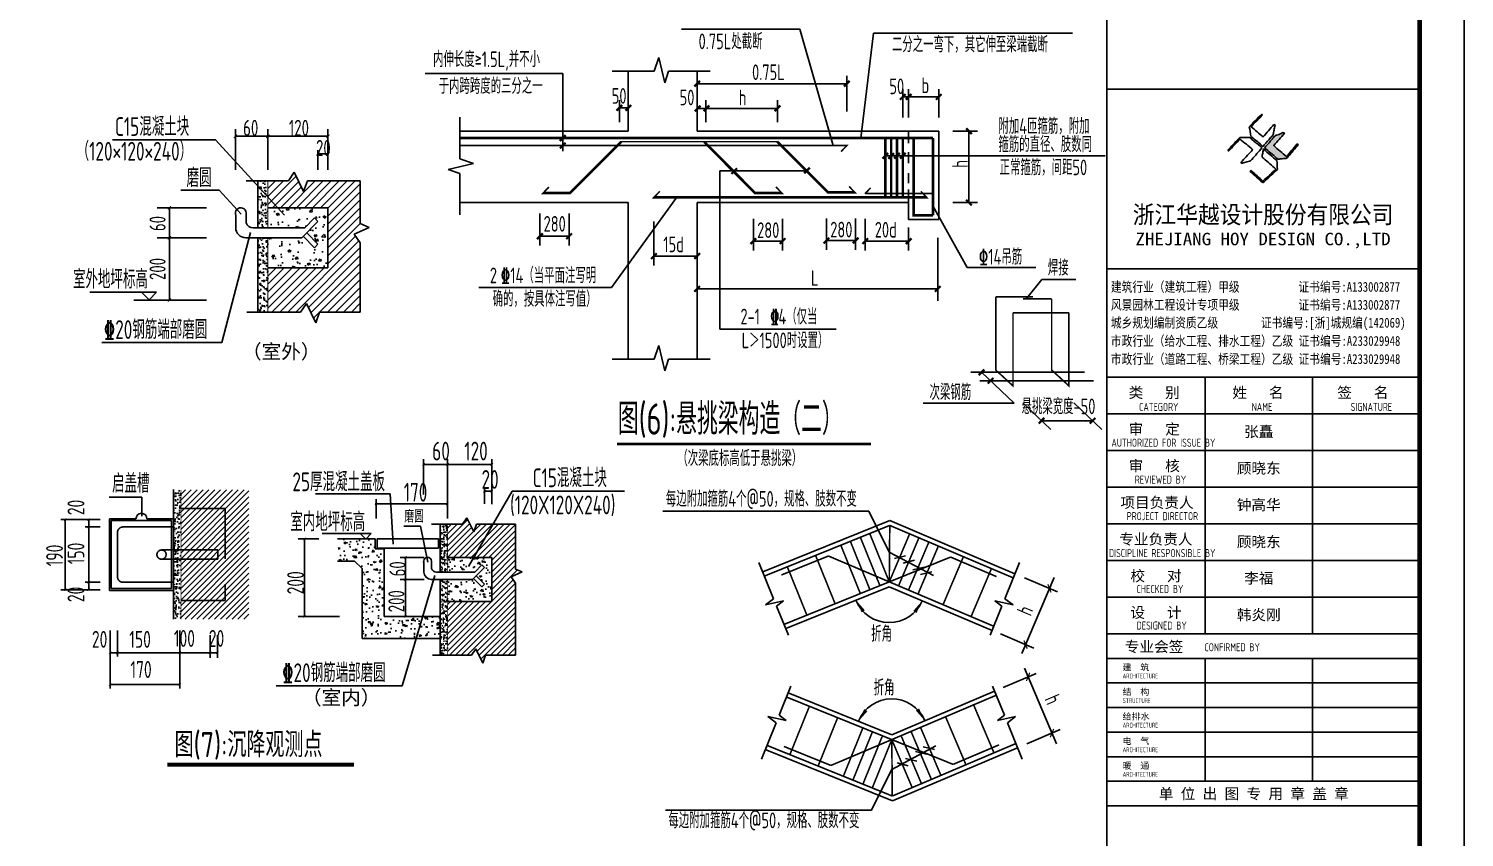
# Model space of a CAD drawing. Header units: millimetres. Extents: x 6950065 to 7140129, y 16284814 to 19754034.
# Drawn here: x 7100881 to 7133008, y 19054474 to 19072560 of the extents above; entities that cross this region are included whole.
import ezdxf
from ezdxf.enums import TextEntityAlignment as Align

# ---------------------------------------------------------------- set-up
doc = ezdxf.new("R2010")
doc.units = ezdxf.units.MM
doc.header["$LTSCALE"] = 1500
doc.header["$MEASUREMENT"] = 0
doc.linetypes.add('HIDDEN', pattern=[0.375, 0.25, -0.125])
doc.linetypes.add('HIDDENX2', pattern=[19.05, 12.7, -6.35])
for name, color, linetype in [('C型钢', 6, 'Continuous'), ('NUM', 7, 'Continuous'), ('PUB_TITLE', 4, 'Continuous'), ('TK', 4, 'Continuous'), ('图形', 2, 'Continuous'), ('沉降观测-室内', 6, 'Continuous'), ('表格', 8, 'Continuous')]:
    doc.layers.add(name, color=color, linetype=linetype)
doc.styles.add('-宋体', font='', dxfattribs={"width": 0.8})
doc.styles.add('HT', font='simhei.ttf', dxfattribs={"width": 0.7})
doc.styles.add('TSSD_REIN', font='tssdeng.shx', dxfattribs={"width": 0.7, "bigfont": 'tssdchn.shx'})
doc.styles.add('图签宋体', font='', dxfattribs={"height": 300})
doc.styles.add('图签黑体', font='simhei.ttf', dxfattribs={"height": 550})
doc.styles.get('-宋体').set_extended_font_data('SimSun')
doc.styles.get('图签宋体').set_extended_font_data('NSimSun')
pattern_1 = [(50, (-69297.32, 10383.48), (320.6682, -28.0548), [33.5305, -368.8358]), (355, (-69297.32, 10383.5), (-62.0321, 336.2853), [26.8244, -295.0687]), (100.4514, (-69270.6, 10381.15), (258.6363, 308.2303), [28.4966, -313.4622]), (46.1842, (-69297.32, 10472.9), (477.1354, -73.9992), [50.2958, -553.2537]), (96.6356, (-69257.56, 10466.73), (417.863, 435.5025), [42.745, -470.1932]), (351.1842, (-69297.3, 10472.9), (417.8628, 435.5028), [40.2366, -442.603]), (21, (-69252.62, 10450.55), (266.8615, -180.0003), [33.5305, -368.8358]), (326, (-69252.6, 10450.55), (108.7799, 324.1955), [26.8244, -295.0687]), (71.4514, (-69230.38, 10435.55), (375.6415, 144.1949), [28.4966, -313.4622]), (37.5, (-69297.32, 10383.48), (5.43635, 148.8281), [0, -291.49207, 0, -299.5394, 0, -296.18634]), (7.5, (-69297.32, 10383.48), (117.61148, 176.3311), [0, -170.78216, 0, -284.78596, 0, -112.8861]), (327.5, (-69397.02, 10383.48), (238.65798, -10.08369), [0, -111.76843, 0, -348.7175, 0, -462.7213]), (317.5, (-69441.73, 10383.48), (260.7272, 44.7543), [0, -145.29896, 0, -231.5842, 0, -328.5992])]

# ---------------------------------------------------------------- blocks, each defined once
blk = doc.blocks.new('_ArchTick')
at = {"color": 0, "linetype": 'ByBlock', "const_width": 0.4}
blk.add_lwpolyline([(-0.5, -0.5), (0.5, 0.5)], dxfattribs=at)
blk = doc.blocks.new('A$C04FD6434')
at = {"layer": '表格', "linetype": 'Continuous'}
h = blk.add_hatch(dxfattribs=at)
h.set_pattern_fill('AR-SAND', color=256, scale=60.674291, style=0)
h.set_pattern_definition([(37.5, (-89821.56, 11843.24), (-3.82208, 116.90867), [0, -92.22492, 0, -103.14629, 0, -98.59572]), (7.5, (-89821.56, 11843.24), (107.37995, 171.2317), [0, -49.75292, 0, -83.12378, 0, -31.854]), (327.5, (-89896.19, 11843.24), (188.94835, 0.34336), [0, -30.33715, 0, -109.21372, 0, -142.58458]), (317.5, (-89896.2, 11843.24), (182.3946, 53.25234), [0, -15.16857, 0, -71.59566, 0, -81.91029])])
h.paths.add_polyline_path([(3415, 2509), (3602, 2509), (3602, 3381), (3415, 3381)])
h.paths.add_polyline_path([(3415, 936), (3602, 936), (3602, 2322), (3415, 2322)])
h = blk.add_hatch(dxfattribs=at)
h.set_pattern_fill('AN33C', color=256, scale=606.742906, style=0)
h.set_pattern_definition([(50, (-89821.56, 11843.24), (435.1925, -38.0744), [45.5057, -500.5629]), (355, (-89821.56, 11843.24), (-84.1864, 456.3872), [36.4046, -400.4503]), (100.4514, (-89785.3, 11840.07), (351.0065, 418.3126), [38.674, -425.413]), (46.1842, (-89821.56, 11964.6), (647.541, -100.4275), [68.2586, -750.8443]), (96.6356, (-89767.6, 11956.2), (567.1, 591.039), [58.011, -638.1194]), (351.1842, (-89821.56, 11964.6), (567.0995, 591.0396), [54.607, -600.6755]), (21, (-89760.9, 11934.26), (362.1691, -244.2862), [45.5057, -500.5629]), (326, (-89760.9, 11934.26), (147.6299, 439.9796), [36.4046, -400.4503]), (71.4514, (-89730.7, 11913.9), (509.7991, 195.693), [38.674, -425.413]), (37.5, (-89821.56, 11843.24), (7.3779, 201.98098), [0, -395.5964, 0, -406.51775, 0, -401.9672]), (7.5, (-89821.56, 11843.24), (159.6156, 239.3065), [0, -231.7758, 0, -386.49523, 0, -153.2026]), (327.5, (-89956.87, 11843.24), (323.89298, -13.685), [0, -151.6857, 0, -473.2595, 0, -627.9789]), (317.5, (-90017.54, 11843.24), (353.8441, 60.738), [0, -197.1914, 0, -314.2928, 0, -445.956])])
h.paths.add_polyline_path([(4722, 1762), (4722, 2882), (3602, 2882), (3602, 2509), (4288, 2509), (4470, 2695), (4535, 2628), (4327, 2415), (4535, 2203), (4470, 2136), (4262, 2349), (4236, 2322), (3602, 2322), (3602, 1762)])
for p, q in [((2995, 4349), (2995, 3586)), ((3602, 4349), (3602, 3586)), ((4722, 4349), (4722, 3586)), ((2624, 4147), (703, 4147)), ((3913, 2744), (2624, 4147)), ((2995, 4214), (4722, 4214)), ((4535, 3952), (4535, 3586)), ((4535, 3886), (4722, 3886)), ((3984, 3381), (4092, 3544)), ((4092, 3544), (4266, 3185)), ((3195, 3381), (3984, 3381)), ((3415, 3381), (3415, 2509)), ((3602, 2942), (4128, 3469)), ((3602, 3091), (3892, 3381)), ((3602, 3239), (3744, 3381)), ((3690, 2882), (4177, 3369)), ((3839, 2882), (4225, 3269)), ((3987, 2882), (4486, 3381)), ((4136, 2882), (4635, 3381)), ((4266, 3185), (4338, 3381)), ((4284, 2882), (4783, 3381)), ((4338, 3381), (5324, 3381)), ((4433, 2882), (4932, 3381)), ((4581, 2882), (5080, 3381)), ((4722, 2874), (5229, 3381)), ((4722, 2726), (5324, 3328)), ((5324, 3381), (5324, 2586)), ((2692, 3208), (1979, 3208)), ((3101, 2759), (2692, 3208)), ((4722, 2577), (5324, 3180)), ((4722, 2429), (5324, 3031)), ((1539, 2882), (2454, 2882)), ((1766, 2882), (1766, 1159)), ((3003, 2746), (3003, 2509)), ((3195, 2791), (3195, 2602)), ((3602, 2882), (4722, 2882)), ((4288, 2509), (4470, 2695)), ((4535, 2628), (4470, 2695)), ((4722, 2280), (5324, 2883)), ((4722, 2882), (4722, 1762)), ((4722, 2132), (5324, 2734)), ((3278, 2419), (2740, 369)), ((3325, 2509), (4288, 2509)), ((4236, 2322), (4535, 2628)), ((4327, 2415), (4535, 2203)), ((4722, 1983), (5324, 2586)), ((5488, 2511), (5208, 2388)), ((5324, 2586), (5488, 2511)), ((1539, 2322), (2454, 2322)), ((3189, 2322), (4236, 2322)), ((3415, 2322), (3415, 936)), ((3971, 936), (5298, 2263)), ((4262, 2349), (4470, 2136)), ((4535, 2203), (4470, 2136)), ((4722, 1835), (5236, 2349)), ((5208, 2388), (5324, 2227)), ((5324, 2227), (5324, 936)), ((4120, 936), (5324, 2140)), ((4356, 1023), (5324, 1991)), ((3602, 1762), (4722, 1762)), ((3602, 1012), (4352, 1762)), ((3602, 1160), (4203, 1762)), ((3602, 1309), (4055, 1762)), ((3602, 1457), (3906, 1762)), ((3602, 1606), (3758, 1762)), ((3602, 1754), (3609, 1762)), ((3674, 936), (4500, 1762)), ((3823, 936), (4649, 1762)), ((4404, 923), (5324, 1843)), ((4453, 823), (5324, 1694)), ((4714, 936), (5324, 1546)), ((4862, 936), (5324, 1397)), ((283, 1308), (1527, 1308)), ((1100, 1159), (2454, 1159)), ((1247, 1308), (1387, 1168)), ((1527, 1308), (1387, 1168)), ((4211, 936), (4320, 1098)), ((4320, 1098), (4493, 739)), ((5011, 936), (5324, 1249)), ((5159, 936), (5324, 1100)), ((3206, 936), (4211, 936)), ((4493, 739), (4565, 936)), ((4565, 936), (5324, 936)), ((5308, 936), (5324, 952)), ((2740, 369), (503, 369))]:
    blk.add_line(p, q, dxfattribs=at)
for points, const_width in [([(2965, 4182), (3024, 4245)], 16.3), ([(3571, 4182), (3631, 4245)], 16.3), ([(4691, 4182), (4751, 4245)], 16.3), ([(4505, 3855), (4564, 3917)], 16.3), ([(4691, 3855), (4751, 3917)], 16.3), ([(3602, 3381), (3602, 2509)], 18.7), ([(1735, 2850), (1795, 2913)], 16.3), ([(1735, 2290), (1795, 2353)], 16.3), ([(3602, 2322), (3602, 936)], 18.7), ([(1735, 1128), (1795, 1190)], 16.3)]:
    blk.add_lwpolyline(points, dxfattribs=dict(at, const_width=const_width))
for centre, radius, start, end in [((3096, 2781), 100, 2.5431, 204.4978), ((3189, 2509), 187, 180, 270), ((3320, 2640), 131, 196.7543, 272.0598)]:
    blk.add_arc(centre, radius, start, end, dxfattribs=at)
blk.add_point((3508, 2835), dxfattribs=at)
at = {"layer": '表格', "linetype": 'Continuous', "style": 'TSSD_REIN', "width": 0.7}
for s, height, p in [('C15混凝土块', 349.9, (748, 4220)), ('60', 300, (3140, 4220)), ('120', 300, (3993, 4220)), ('（120×120×240）', 349.92, (35, 3760)), ('20', 300, (4499, 3845)), ('磨圆', 349.9, (2085, 3266)), ('室外地坪标高', 349.9, (-33, 1374)), ('\x8420钢筋端部磨圆', 349.9, (544, 436))]:
    blk.add_text(s, height=height, dxfattribs=at).set_placement(p)
for s, p in [('60', (1694, 2446, -8)), ('200', (1694, 1535, -8))]:
    blk.add_text(s, height=300, rotation=90, dxfattribs=at).set_placement(p)
at = {"layer": '表格', "linetype": 'Continuous', "style": '-宋体'}
blk.add_text('（室外）', height=268.3, dxfattribs=at).set_placement((3118, 67))
blk = doc.blocks.new('A$C5D690571')
at = {"layer": '沉降观测-室内', "linetype": 'Continuous'}
h = blk.add_hatch(dxfattribs=at)
h.set_pattern_fill('AN33C', color=256, scale=240.732003, style=0)
h.set_pattern_definition([(50, (-74270.64, 15278.55), (172.66748, -15.10645), [18.0549, -198.6039]), (355, (-74270.64, 15278.55), (-33.4019, 181.0767), [14.44392, -158.88312]), (100.4514, (-74256.25, 15277.29), (139.26572, 165.97016), [15.3443, -168.78735]), (46.1842, (-74270.64, 15326.7), (256.9191, -39.8457), [27.08235, -297.90585]), (96.6356, (-74249.23, 15323.38), (225.0032, 234.50135), [23.0165, -253.181]), (351.1842, (-74270.64, 15326.7), (225.003, 234.5015), [21.6659, -238.3247]), (21, (-74246.57, 15314.66), (143.69463, -96.92325), [18.0549, -198.6039]), (326, (-74246.57, 15314.66), (58.5738, 174.56682), [14.44392, -158.88312]), (71.4514, (-74234.6, 15306.58), (202.26848, 77.6434), [15.3443, -168.78735]), (37.5, (-74270.64, 15278.55), (2.927266, 80.138204), [0, -156.95727, 0, -161.29044, 0, -159.48495]), (7.5, (-74270.64, 15278.55), (63.32926, 94.94752), [0, -91.95963, 0, -153.34629, 0, -60.78483]), (327.5, (-74324.32, 15278.55), (128.508144, -5.42968), [0, -60.183, 0, -187.77096, 0, -249.15762]), (317.5, (-74348.4, 15278.55), (140.39157, 24.09847), [0, -78.2379, 0, -124.69918, 0, -176.93802])])
h.paths.add_polyline_path([(2478, 5049), (2341, 5049), (2341, 3929), (2478, 3929)])
h.paths.add_polyline_path([(2478, 3929), (2341, 3929), (2341, 3757), (2478, 3757)])
h.paths.add_polyline_path([(2478, 3757), (2341, 3757), (2341, 2637), (2478, 2637)])
h = blk.add_hatch(dxfattribs=at)
h.set_pattern_fill('ANSI31', color=256, scale=619.025151, style=0)
h.set_pattern_definition([(45, (-74270.64, 15278.55), (-54.71461, 54.71461), [])])
h.paths.add_polyline_path([(3166, 3929), (2478, 3929), (2478, 3757), (3166, 3757)], flags=0)
h.paths.add_polyline_path([(3304, 4700), (2478, 4700), (2478, 3929), (3166, 3929), (3166, 3757), (2478, 3757), (2478, 2985), (3304, 2985)], flags=16)
h.paths.add_polyline_path([(3748, 5049), (2478, 5049), (2478, 4700), (3304, 4700), (3304, 2985), (2478, 2985), (2478, 2637), (3748, 2637)])
h = blk.add_hatch(dxfattribs=at)
h.set_pattern_fill('AR-SAND', color=256, scale=44.707372, style=0)
h.set_pattern_definition([(37.5, (-69297.32, 10383.485), (-2.81627, 86.14323), [0, -67.955206, 0, -76.00253, 0, -72.64948]), (7.5, (-69297.32, 10383.48), (79.12207, 126.17073), [0, -36.660045, 0, -61.2491, 0, -23.47137]), (327.5, (-69352.31, 10383.485), (139.2251, 0.253), [0, -22.353686, 0, -80.47327, 0, -105.062324]), (317.5, (-69352.31, 10383.48), (134.39602, 39.23857), [0, -11.17684, 0, -52.7547, 0, -60.35495])])
h.paths.add_polyline_path([(7452, 4410), (7314, 4410), (7314, 3517), (7452, 3517)])
h.paths.add_polyline_path([(7444, 2980, -0.376402), (7452, 2989), (7452, 3380), (7314, 3380), (7314, 1967), (7452, 1967), (7452, 2972, -0.376402)])
h = blk.add_hatch(dxfattribs=at)
h.set_pattern_fill('ANSI31', color=256, scale=619.025151, style=0)
h.set_pattern_definition([(45, (-69297.32, 10383.485), (-54.71461, 54.71461), [])])
h.paths.add_polyline_path([(7941, 4265), (7813, 4529), (7733, 4410), (7452, 4410), (7452, 3792), (8277, 3792), (8277, 2967), (7452, 2967), (7452, 1967), (7901, 1967), (7981, 2087), (8109, 1822), (8162, 1967), (8709, 1967), (8721, 1979), (8721, 3310), (8636, 3428), (8842, 3519), (8721, 3574), (8721, 4410), (7994, 4410)])
h = blk.add_hatch(dxfattribs=at)
h.set_pattern_fill('AR-CONC', color=256, scale=44.707372, style=0)
h.set_pattern_definition(pattern_1)
h.paths.add_polyline_path([(6269, 3950), (6104, 3950), (6104, 4136), (5414, 4136), (5414, 3723), (5719, 3723), (5856, 3586), (5856, 2282), (7088, 2282), (7132, 2692), (6602, 2692, -0.97725), (6585, 2692), (6269, 2692)])
h = blk.add_hatch(dxfattribs=at)
h.set_pattern_fill('AN33C', color=256, scale=447.07372, style=0)
h.set_pattern_definition([(50, (-61386.38, 10395.18), (320.6682, -28.0548), [33.5305, -368.8358]), (355, (-61386.38, 10395.18), (-62.032, 336.2853), [26.8244, -295.0687]), (100.4514, (-61359.65, 10392.84), (258.6363, 308.2303), [28.4966, -313.4622]), (46.1842, (-61386.38, 10484.6), (477.1354, -73.9992), [50.2958, -553.2537]), (96.6356, (-61346.6, 10478.43), (417.863, 435.5025), [42.745, -470.1932]), (351.1842, (-61386.4, 10484.6), (417.8628, 435.503), [40.2366, -442.603]), (21, (-61341.67, 10462.24), (266.8615, -180.0003), [33.5305, -368.8358]), (326, (-61341.67, 10462.24), (108.7799, 324.1955), [26.8244, -295.0687]), (71.4514, (-61319.43, 10447.24), (375.6415, 144.1949), [28.4966, -313.4622]), (37.5, (-61386.38, 10395.18), (5.43635, 148.8281), [0, -291.49207, 0, -299.5394, 0, -296.18634]), (7.5, (-61386.38, 10395.18), (117.61148, 176.3311), [0, -170.78216, 0, -284.78596, 0, -112.8861]), (327.5, (-61486.07, 10395.18), (238.65798, -10.0837), [0, -111.76843, 0, -348.7175, 0, -462.7213]), (317.5, (-61530.78, 10395.18), (260.7272, 44.7543), [0, -145.29896, 0, -231.5842, 0, -328.5992])])
h.paths.add_polyline_path([(8277, 2967), (8277, 3792), (7452, 3792), (7452, 3517), (7957, 3517), (8091, 3654), (8140, 3605), (7986, 3448), (8140, 3292), (8091, 3243), (7938, 3399), (7919, 3380), (7452, 3380), (7452, 2967)])
h = blk.add_hatch(dxfattribs=at)
h.set_pattern_fill('AR-CONC', color=256, scale=44.707372, style=0)
h.set_pattern_definition(pattern_1)
h.paths.add_polyline_path([(7314, 2692), (7132, 2692), (7088, 2282), (7314, 2282)])
at = {"layer": 'NUM', "const_width": 70, "elevation": -8}
blk.add_lwpolyline([(2224, -73), (5709, -73)], dxfattribs=at)
at = {"layer": '沉降观测-室内', "linetype": 'Continuous'}
for p, q in [((7005, 5622), (7005, 4964)), ((7452, 5622), (7452, 4788)), ((8277, 5622), (8277, 4785)), ((7005, 5523), (8277, 5523)), ((1747, 4912), (1139, 4912)), ((1747, 4562), (1747, 4912)), ((2341, 5049), (2341, 2637)), ((6378, 4974), (4986, 4974)), ((6117, 4878), (6117, 4513)), ((6434, 4037), (6378, 4974)), ((7448, 4878), (7448, 4513)), ((7839, 3623), (8658, 5028)), ((8140, 5075), (8141, 4789)), ((8140, 5027), (8277, 5027)), ((10751, 5028), (8658, 5028)), ((6104, 4788), (7461, 4788)), ((242, 4496), (974, 4496)), ((323, 3175), (323, 4510)), ((694, 4358), (974, 4358)), ((760, 3175), (760, 4510)), ((1144, 4510), (1144, 3175)), ((1144, 4510), (1639, 4510)), ((1179, 4480), (1179, 3211)), ((1179, 4480), (2306, 4480)), ((1846, 4510), (2341, 4510)), ((2306, 4480), (2306, 3211)), ((6944, 4373), (6635, 4373)), ((7083, 3701), (6944, 4373)), ((7152, 4410), (7733, 4410)), ((7314, 4410), (7314, 3517)), ((7733, 4410), (7813, 4529)), ((7813, 4529), (7941, 4265)), ((7941, 4265), (7994, 4410)), ((7994, 4410), (8721, 4410)), ((8721, 4410), (8721, 3574)), ((4663, 4136), (5050, 4136)), ((4784, 4136), (4784, 2692)), ((5111, 4236), (6028, 4236)), ((5402, 4136), (6104, 4136)), ((5821, 4236), (5925, 4133)), ((6028, 4236), (5925, 4133)), ((6104, 4136), (6104, 3950)), ((6136, 4136), (7285, 4136)), ((6136, 4136), (6136, 3964)), ((7285, 4136), (7285, 3964)), ((6104, 3950), (6269, 3950)), ((6136, 3964), (7285, 3964)), ((6269, 3950), (6269, 2692)), ((6567, 3792), (7015, 3792)), ((6665, 3792), (6665, 2692)), ((7452, 3792), (8277, 3792)), ((8277, 3792), (8277, 2967)), ((5402, 3723), (5719, 3723)), ((5719, 3723), (5856, 3586)), ((5856, 3586), (5856, 2282)), ((7010, 3692), (7010, 3517)), ((7152, 3725), (7152, 3586)), ((7248, 3517), (7957, 3517)), ((7919, 3380), (8140, 3605)), ((7957, 3517), (8091, 3654)), ((8140, 3605), (8091, 3654)), ((8842, 3519), (8636, 3428)), ((8721, 3574), (8842, 3519)), ((694, 3327), (974, 3327)), ((6567, 3380), (7015, 3380)), ((7213, 3451), (6602, 1400)), ((7148, 3380), (7919, 3380)), ((7314, 3380), (7314, 1967)), ((7938, 3399), (8091, 3243)), ((7986, 3448), (8140, 3292)), ((8140, 3292), (8091, 3243)), ((8636, 3428), (8721, 3310)), ((8721, 3310), (8721, 1967)), ((242, 3189), (974, 3189)), ((1144, 3175), (2341, 3175)), ((1179, 3211), (2306, 3211)), ((7452, 2967), (8277, 2967)), ((4663, 2692), (5437, 2692)), ((6269, 2692), (7314, 2692)), ((1158, 2429), (1158, 1348)), ((1295, 2429), (1295, 1942)), ((2460, 2429), (2460, 1348)), ((3022, 2339), (3022, 1917)), ((3160, 2339), (3160, 1917)), ((5856, 2282), (7314, 2282)), ((1144, 2014), (3160, 2014)), ((7173, 1967), (7901, 1967)), ((7901, 1967), (7981, 2087)), ((7981, 2087), (8109, 1822)), ((8109, 1822), (8162, 1967)), ((8162, 1967), (8721, 1967)), ((8709, 1967), (8721, 1979)), ((1144, 1419), (2460, 1419)), ((6602, 1400), (4256, 1400))]:
    blk.add_line(p, q, dxfattribs=at)
at = {"layer": '沉降观测-室内', "linetype": 'HIDDEN', "ltscale": 2.5}
for p, q in [((2478, 4700), (3304, 4700)), ((3304, 4700), (3304, 2985)), ((2117, 3929), (2341, 3929)), ((2117, 3757), (2341, 3757)), ((2341, 3929), (3166, 3929)), ((2341, 3757), (3166, 3757)), ((3166, 3929), (3166, 3757)), ((2478, 2985), (3304, 2985))]:
    blk.add_line(p, q, dxfattribs=at)
at = {"layer": '沉降观测-室内', "linetype": 'HIDDENX2'}
for p, q in [((1399, 4358), (2327, 4358)), ((1295, 4255), (1295, 3430)), ((1399, 3327), (2327, 3327))]:
    blk.add_line(p, q, dxfattribs=at)
at = {"layer": '沉降观测-室内', "linetype": 'Continuous'}
for points, const_width in [([(6982, 5500), (7026, 5546)], 12), ([(7429, 5500), (7473, 5546)], 12), ([(8255, 5500), (8299, 5546)], 12), ([(2478, 5049), (2478, 3929)], 13.8), ([(8118, 5004), (8162, 5050)], 12), ([(8255, 5004), (8299, 5050)], 12), ([(6095, 4765), (6139, 4811)], 12), ([(7425, 4765), (7469, 4811)], 12), ([(300, 4473), (344, 4519)], 12), ([(738, 4473), (781, 4519)], 12), ([(738, 4335), (781, 4381)], 12), ([(7452, 4410), (7452, 3517)], 13.8), ([(4762, 4113), (4805, 4159)], 12), ([(2478, 3929), (2478, 2637)], 13.8), ([(6643, 3769), (6687, 3815)], 12), ([(300, 3166), (344, 3212)], 12), ([(738, 3303), (781, 3349)], 12), ([(738, 3166), (781, 3212)], 12), ([(6643, 3356), (6687, 3402)], 12), ([(7452, 3380), (7452, 1967)], 13.8), ([(4762, 2668), (4805, 2714)], 12), ([(6643, 2668), (6687, 2714)], 12), ([(1136, 1991), (1179, 2037)], 12), ([(1273, 1991), (1317, 2037)], 12), ([(2438, 1991), (2481, 2037)], 12), ([(3000, 1991), (3044, 2037)], 12), ([(3137, 1991), (3181, 2037)], 12), ([(1136, 1395), (1179, 1441)], 12), ([(2438, 1395), (2481, 1441)], 12)]:
    blk.add_lwpolyline(points, dxfattribs=dict(at, const_width=const_width))
at = {"layer": '沉降观测-室内', "linetype": 'Continuous', "const_width": 17.2}
blk.add_lwpolyline([(7444, 2980, 1), (7462, 2980, 1)], format="xyb", close=True, dxfattribs=at)
at = {"layer": '沉降观测-室内', "linetype": 'HIDDENX2'}
blk.add_circle((2117, 3843), 86, dxfattribs=at)
at = {"layer": '沉降观测-室内', "linetype": 'Continuous'}
for centre, radius, start, end in [((1743, 4510), 103, 0, 180), ((7079, 3718), 74, 2.5431, 204.4978), ((7148, 3517), 138, 180, 270), ((7245, 3614), 96.7, 196.7543, 272.0598)]:
    blk.add_arc(centre, radius, start, end, dxfattribs=at)
at = {"layer": '沉降观测-室内', "linetype": 'HIDDENX2'}
for centre, start, end in [((1399, 4255), 90, 180), ((1399, 3430), 180, 270)]:
    blk.add_arc(centre, 103, start, end, dxfattribs=at)
at = {"layer": '沉降观测-室内', "color": 0, "linetype": 'ByBlock'}
blk.add_point((7383, 3758), dxfattribs=at)
at = {"layer": 'NUM', "linetype": 'Continuous', "style": 'TSSD_REIN', "width": 0.8}
blk.add_text('图(7):沉降观测点', height=466.6, dxfattribs=at).set_placement((2360, 67, -8))
at = {"layer": '沉降观测-室内', "linetype": 'Continuous', "style": 'TSSD_REIN', "width": 0.7}
for s, p in [('20', (679, 4578)), ('150', (679, 3663)), ('190', (279, 3625)), ('200', (4775, 3102)), ('20', (679, 2957))]:
    blk.add_text(s, height=315, rotation=90, dxfattribs=at).set_placement(p)
for s, p in [('20', (819, 2106)), ('150', (1516, 2106)), ('100', (2347, 2123)), ('20', (2999, 2123)), ('170', (1537, 1544))]:
    blk.add_text(s, height=315, dxfattribs=at).set_placement(p)
at = {"layer": '表格', "linetype": 'Continuous', "style": 'TSSD_REIN', "width": 0.7}
for s, height, p in [('60', 349.9, (7165, 5598)), ('120', 349.9, (7764, 5598)), ('启盖槽', 349.9, (1195, 4995)), ('25厚混凝土盖板', 349.9, (4558, 5025)), ('20', 349.9, (8085, 5069)), ('C15混凝土块', 349.9, (9036, 5100)), ('170', 349.9, (6634, 4830)), ('(120X120X240)', 349.92, (8617, 4594)), ('室内地坪标高', 349.9, (4520, 4279)), ('磨圆', 233.3, (6647, 4439)), ('\x8420钢筋端部磨圆', 349.9, (4369, 1467))]:
    blk.add_text(s, height=height, dxfattribs=at).set_placement(p)
for s, p in [('60', (6668, 3436, -8)), ('200', (6647, 2768, -8))]:
    blk.add_text(s, height=300, rotation=90, dxfattribs=at).set_placement(p)
at = {"layer": '表格', "linetype": 'Continuous', "style": '-宋体'}
blk.add_text('（室内）', height=268.3, dxfattribs=at).set_placement((4736, 1045))
blk = doc.blocks.new('A$C053D6479')
at = {"layer": 'PUB_TITLE'}
h = blk.add_hatch(color=256, dxfattribs=at)
h.dxf.hatch_style = 1
edge = h.paths.add_edge_path()
edge.add_spline(control_points=[(1026, 827), (1105, 920), (1188, 1008), (1266, 1102)], knot_values=[13, 13, 13, 13, 14, 14, 14, 14], degree=3, periodic=0)
edge.add_spline(control_points=[(1266, 1102), (1258, 1111), (1249, 1119), (1239, 1116)], knot_values=[12, 12, 12, 12, 13, 13, 13, 13], degree=3, periodic=0)
edge.add_spline(control_points=[(1239, 1116), (1210, 1107), (1179, 1092), (1144, 1077)], knot_values=[11, 11, 11, 11, 12, 12, 12, 12], degree=3, periodic=0)
edge.add_spline(control_points=[(1144, 1077), (1109, 1063), (1069, 1053), (1047, 1038)], knot_values=[10, 10, 10, 10, 11, 11, 11, 11], degree=3, periodic=0)
edge.add_spline(control_points=[(1047, 1038), (1028, 1026), (1007, 992), (991, 972)], knot_values=[9, 9, 9, 9, 10, 10, 10, 10], degree=3, periodic=0)
edge.add_spline(control_points=[(991, 972), (942, 913), (899, 868), (849, 810)], knot_values=[8, 8, 8, 8, 9, 9, 9, 9], degree=3, periodic=0)
edge.add_spline(control_points=[(849, 810), (842, 801), (822, 776), (822, 775)], knot_values=[7, 7, 7, 7, 8, 8, 8, 8], degree=3, periodic=0)
edge.add_spline(control_points=[(822, 775), (823, 771), (848, 752), (859, 744)], knot_values=[6, 6, 6, 6, 7, 7, 7, 7], degree=3, periodic=0)
edge.add_spline(control_points=[(859, 744), (949, 670), (1035, 592), (1122, 521)], knot_values=[5, 5, 5, 5, 6, 6, 6, 6], degree=3, periodic=0)
edge.add_spline(control_points=[(1122, 521), (1153, 527), (1185, 530), (1217, 533)], knot_values=[4, 4, 4, 4, 5, 5, 5, 5], degree=3, periodic=0)
edge.add_spline(control_points=[(1217, 533), (1246, 535), (1293, 532), (1316, 542)], knot_values=[3, 3, 3, 3, 4, 4, 4, 4], degree=3, periodic=0)
edge.add_spline(control_points=[(1316, 542), (1327, 547), (1338, 565), (1349, 579)], knot_values=[2, 2, 2, 2, 3, 3, 3, 3], degree=3, periodic=0)
edge.add_spline(control_points=[(1349, 579), (1423, 670), (1507, 759), (1572, 848)], knot_values=[1, 1, 1, 1, 2, 2, 2, 2], degree=3, periodic=0)
edge.add_spline(control_points=[(1572, 848), (1564, 852), (1561, 861), (1551, 862)], knot_values=[0, 0, 0, 0, 1, 1, 1, 1], degree=3, periodic=0)
edge.add_spline(control_points=[(1551, 862), (1469, 769), (1393, 671), (1310, 579)], knot_values=[15, 15, 15, 15, 16, 16, 16, 16], degree=3, periodic=0)
edge.add_spline(control_points=[(1310, 579), (1216, 662), (1118, 742), (1026, 827)], knot_values=[14, 14, 14, 14, 15, 15, 15, 15], degree=3, periodic=0)
at = {"layer": 'TK'}
for points, knots in [([(1031, 1298), (1066, 1286), (1054, 1262), (1045, 1224), (1036, 1188), (1031, 1158), (1024, 1121), (1020, 1104), (1017, 1085), (1012, 1071), (1004, 1052), (976, 1026), (956, 1003), (906, 946), (866, 899), (814, 839), (806, 829), (789, 806), (787, 806), (777, 804), (728, 856), (719, 864), (651, 922), (580, 978), (514, 1036), (509, 1106), (488, 1176), (479, 1247), (570, 1343), (663, 1436), (758, 1526), (764, 1523), (768, 1518), (774, 1515), (693, 1422), (599, 1343), (520, 1249), (607, 1171), (698, 1096), (789, 1021), (874, 1109), (950, 1206), (1031, 1298)], [0, 0, 0, 0, 1, 1, 1, 2, 2, 2, 3, 3, 3, 4, 4, 4, 5, 5, 5, 6, 6, 6, 7, 7, 7, 8, 8, 8, 9, 9, 9, 10, 10, 10, 11, 11, 11, 12, 12, 12, 13, 13, 13, 14, 14, 14, 14]), ([(555, 949), (624, 891), (699, 833), (760, 773), (689, 691), (614, 604), (539, 517), (529, 505), (516, 487), (506, 482), (492, 475), (469, 472), (452, 467), (416, 456), (383, 448), (342, 438), (323, 433), (297, 422), (293, 440), (291, 452), (313, 470), (322, 480), (400, 566), (477, 652), (553, 736), (460, 815), (366, 894), (270, 970), (183, 883), (101, 791), (16, 703), (-18, 714), (9, 735), (28, 755), (103, 838), (192, 930), (266, 1005), (319, 1009), (387, 1005), (442, 1007), (456, 1008), (472, 1011), (485, 1007), (507, 1000), (534, 967), (555, 949)], [0, 0, 0, 0, 1, 1, 1, 2, 2, 2, 3, 3, 3, 4, 4, 4, 5, 5, 5, 6, 6, 6, 7, 7, 7, 8, 8, 8, 9, 9, 9, 10, 10, 10, 11, 11, 11, 12, 12, 12, 13, 13, 13, 14, 14, 14, 15, 15, 15, 15]), ([(1551, 862), (1561, 861), (1564, 852), (1572, 848), (1507, 759), (1423, 670), (1349, 579), (1338, 565), (1327, 547), (1316, 542), (1293, 532), (1246, 535), (1217, 533), (1185, 530), (1153, 527), (1122, 521), (1035, 592), (949, 670), (859, 744), (848, 752), (823, 771), (822, 775), (822, 776), (842, 801), (849, 810), (899, 868), (942, 913), (991, 972), (1007, 992), (1028, 1026), (1047, 1038), (1069, 1053), (1109, 1063), (1144, 1077), (1179, 1092), (1210, 1107), (1239, 1116), (1249, 1119), (1258, 1111), (1266, 1102), (1188, 1008), (1105, 920), (1026, 827), (1118, 742), (1216, 662), (1310, 579), (1393, 671), (1469, 769), (1551, 862)], [0, 0, 0, 0, 1, 1, 1, 2, 2, 2, 3, 3, 3, 4, 4, 4, 5, 5, 5, 6, 6, 6, 7, 7, 7, 8, 8, 8, 9, 9, 9, 10, 10, 10, 11, 11, 11, 12, 12, 12, 13, 13, 13, 14, 14, 14, 15, 15, 15, 16, 16, 16, 16]), ([(1097, 490), (1100, 425), (1106, 361), (1107, 294), (1018, 207), (925, 121), (830, 33), (818, 21), (800, 0), (787, 0), (768, -1), (725, 49), (712, 60), (662, 103), (616, 143), (568, 186), (545, 207), (518, 224), (499, 250), (501, 259), (511, 261), (516, 267), (609, 192), (696, 111), (785, 33), (883, 118), (977, 208), (1070, 298), (992, 373), (892, 456), (803, 534), (791, 544), (768, 561), (766, 569), (761, 588), (776, 634), (780, 655), (785, 690), (788, 721), (795, 746), (897, 661), (998, 576), (1097, 490)], [0, 0, 0, 0, 1, 1, 1, 2, 2, 2, 3, 3, 3, 4, 4, 4, 5, 5, 5, 6, 6, 6, 7, 7, 7, 8, 8, 8, 9, 9, 9, 10, 10, 10, 11, 11, 11, 12, 12, 12, 13, 13, 13, 14, 14, 14, 14])]:
    blk.add_open_spline(points, degree=3, knots=knots, dxfattribs=at)
blk = doc.blocks.new('GeYuanFrame_57703747', base_point=(20.09, 4.53))
at = {"layer": 'PUB_TITLE'}
for points in [[(803.09, 235.33), (803.09, 292.73)], [(827.09, 235.33), (827.09, 292.73)], [(803.09, 202.33), (803.09, 229.83)], [(827.09, 202.33), (827.09, 229.83)]]:
    blk.add_lwpolyline(points, dxfattribs=at)
at = {"layer": 'TK'}
for p, q in [((781.09, 316.93), (851.09, 316.93)), ((781.09, 284.53), (851.09, 284.53)), ((781.09, 276.33), (851.09, 276.33)), ((781.09, 268.13), (851.09, 268.13)), ((781.09, 259.93), (851.09, 259.93)), ((781.09, 251.73), (851.09, 251.73)), ((781.09, 243.53), (851.09, 243.53)), ((781.09, 235.33), (851.09, 235.33)), ((781.09, 235.33), (851.09, 235.33))]:
    blk.add_line(p, q, dxfattribs=at)
blk.add_lwpolyline([(20.09, 4.53), (20.09, 598.53), (861.09, 598.53), (861.09, 4.53)], close=True, dxfattribs=at)
at = {"layer": 'TK', "const_width": 1}
blk.add_lwpolyline([(45.09, 588.53), (851.09, 588.53), (851.09, 14.53), (45.09, 14.53)], close=True, dxfattribs=at)
at = {"layer": 'TK'}
for points, const_width in [([(781.09, 588.53), (781.09, 14.53)], 0.4), ([(781.09, 357.14), (851.09, 357.14)], 0.35), ([(781.09, 292.73), (851.09, 292.73)], 0.35), ([(781.09, 292.73), (851.09, 292.73)], 0.35), ([(781.09, 235.33), (851.09, 235.33)], 0.35), ([(781.09, 202.33), (851.09, 202.33)], 0.35)]:
    blk.add_lwpolyline(points, dxfattribs=dict(at, const_width=const_width))
for points in [[(781.09, 292.73), (851.09, 292.73)], [(781.09, 235.33), (851.09, 235.33)], [(781.09, 229.83), (851.09, 229.83)], [(781.09, 224.33), (851.09, 224.33)], [(781.09, 218.83), (851.09, 218.83)], [(781.09, 213.33), (851.09, 213.33)], [(781.09, 207.83), (851.09, 207.83)], [(781.09, 202.33), (851.09, 202.33)], [(781.09, 196.83), (851.09, 196.83)]]:
    blk.add_lwpolyline(points, dxfattribs=at)
at = {"layer": 'PUB_TITLE', "xscale": 0.01000000000021828, "yscale": 0.01000000000021828, "zscale": 0.01}
blk.add_blockref('A$C053D6479', (808.19, 336.27), dxfattribs=at)
at = {"layer": 'TK'}
for s, height, style, width, p in [('浙江华越设计股份有限公司', 3.96, 'HT', 0.9, (816.07, 329.16)), ('ZHEJIANG HOY DESIGN CO.,LTD', 2.8, '图签黑体', 1.11, (816.06, 323.29))]:
    blk.add_text(s, height=height, dxfattribs=dict(at, style=style, width=width)).set_placement(p, align=Align.MIDDLE)
for s, height, style, width, p in [('建筑行业（建筑工程）甲级           证书编号:A133002877', 2.2, '-宋体', 0.8, (782, 311.83)), ('风景园林工程设计专项甲级           证书编号:A133002877', 2.2, '-宋体', 0.8, (782, 307.81)), ('城乡规划编制资质乙级        证书编号:[浙]城规编(142069)', 2.2, '-宋体', 0.8, (782, 303.82)), ('市政行业（给水工程、排水工程）乙级 证书编号:A233029948', 2.2, '-宋体', 0.8, (782, 299.74)), ('市政行业（道路工程、桥梁工程）乙级 证书编号:A233029948', 2.2, '-宋体', 0.8, (782, 295.69)), ('CATEGORY', 1.8, 'TSSD_REIN', 0.7, (788.32, 285.17)), ('NAME', 1.8, 'TSSD_REIN', 0.7, (813.51, 285.17)), ('SIGNATURE', 1.8, 'TSSD_REIN', 0.7, (835.66, 285.17)), ('AUTHORIZED FOR ISSUE BY', 1.8, 'TSSD_REIN', 0.7, (782.12, 277.17)), ('REVIEWED BY', 1.8, 'TSSD_REIN', 0.7, (787.36, 268.91)), ('PROJECT DIRECTOR', 1.8, 'TSSD_REIN', 0.7, (785.55, 260.74)), ('DISCIPLINE RESPONSIBLE BY', 1.8, 'TSSD_REIN', 0.7, (781.57, 252.48)), ('CHECKED BY', 1.8, 'TSSD_REIN', 0.7, (787.75, 244.44)), ('DESIGNED BY', 1.8, 'TSSD_REIN', 0.7, (787.76, 236.27)), ('CONFIRMED BY', 1.8, 'TSSD_REIN', 0.7, (802.94, 231.42)), ('ARCHITECTURE', 1.08, 'TSSD_REIN', 0.7, (784.65, 225.34)), ('STRUCTURE', 1.08, 'TSSD_REIN', 0.7, (784.65, 219.84)), ('ARCHITECTURE', 1.08, 'TSSD_REIN', 0.7, (784.65, 214.34)), ('ARCHITECTURE', 1.08, 'TSSD_REIN', 0.7, (784.65, 208.84)), ('ARCHITECTURE', 1.08, 'TSSD_REIN', 0.7, (784.65, 203.34))]:
    blk.add_text(s, height=height, dxfattribs=dict(at, style=style, width=width)).set_placement(p)
at = {"layer": 'TK', "style": '图签宋体'}
for s, height, p in [('类   别', 2.4, (785.97, 288.09)), ('姓   名', 2.4, (809.2, 288.09)), ('签   名', 2.4, (832.68, 288.09)), ('审   定', 2.4, (785.97, 279.89)), ('审   核', 2.4, (785.97, 271.69)), ('项目负责人', 2.4, (784.13, 263.49)), ('专业负责人', 2.4, (783.89, 255.29)), ('校   对', 2.4, (786.38, 247.09)), ('设   计', 2.4, (786.36, 238.89)), ('专业会签', 2.4, (785.12, 231.24)), ('建  筑', 1.44, (784.61, 227.11)), ('结  构', 1.44, (784.61, 221.61)), ('给排水', 1.44, (784.61, 216.11)), ('电  气', 1.44, (784.61, 210.61)), ('暖  通', 1.44, (784.61, 205.11)), ('单 位 出 图 专 用 章 盖 章', 2.4, (792.72, 198.35))]:
    blk.add_text(s, height=height, dxfattribs=at).set_placement(p)
at = {"layer": 'TK', "char_height": 2.4, "width": 24, "attachment_point": 5, "style": '图签宋体'}
for s, insert in [('张矗', (815.09, 280.4)), ('顾晓东', (815.09, 272.23)), ('钟高华', (815.09, 264.03)), ('顾晓东', (815.09, 255.76)), ('李福', (815.09, 247.63)), ('韩炎刚', (815.09, 239.43))]:
    blk.add_mtext(s, dxfattribs=dict(at, insert=insert))

msp = doc.modelspace()

# ---------------------------------------------------------------- linework, layer by layer
at = {"layer": '图形', "color": 3, "linetype": 'Continuous'}
for p, q in [((7118140.2, 19072550.8), (7115491.5, 19072550.8)), ((7118883.7, 19069950.7), (7118140.2, 19072550.8)), ((7119505.5, 19070110.8), (7119789.9, 19072458.6)), ((7119789.9, 19072458.6), (7124241.8, 19072458.6)), ((7114879, 19071610.3), (7114981.6, 19071918.5)), ((7114981.6, 19071918.5), (7115116.2, 19071351.2)), ((7112832.2, 19071560), (7109756, 19071560)), ((7112832.2, 19069817.5), (7112832.2, 19071560)), ((7113940.7, 19071610.3), (7114879, 19071610.3)), ((7114297.2, 19071610.3), (7114297.2, 19070270.1)), ((7115116.2, 19071351.2), (7115202.4, 19071610.3)), ((7115202.4, 19071610.3), (7116131.9, 19071610.3)), ((7115840.5, 19071610.3), (7115840.5, 19070270.1)), ((7119189.7, 19071504.6), (7119189.7, 19070710.7)), ((7115840.5, 19071330.2), (7119189.7, 19071330.2)), ((7120443.1, 19071209.3), (7120443.1, 19070576.4)), ((7120573.1, 19071209.3), (7120573.1, 19070576.4)), ((7121248.6, 19071209.3), (7121248.6, 19070576.4)), ((7114100.6, 19070964.4), (7114100.6, 19070467.8)), ((7114298, 19070964.4), (7114298, 19070467.8)), ((7116037.8, 19070964.4), (7116037.8, 19070467.8)), ((7117637.8, 19070964.4), (7117637.8, 19070467.8)), ((7120443.1, 19071034.9), (7121248.6, 19071034.9)), ((7110527.5, 19070584.7), (7110527.5, 19069646.3)), ((7114100.6, 19070790), (7114298, 19070790)), ((7115852.9, 19070777.6), (7117637.8, 19070777.6)), ((7110527.5, 19070270.1), (7114297.2, 19070270.1)), ((7115840.5, 19070270.1), (7121248.6, 19070270.1)), ((7120569.2, 19070270.5), (7120569.2, 19069998.3)), ((7121248.6, 19070270.1), (7121248.6, 19068670.1)), ((7121561.2, 19070270.1), (7122115.6, 19070270.1)), ((7121923.8, 19070270.1), (7121923.8, 19068670.1)), ((7120053.1, 19070114.4), (7120053.1, 19068817.1)), ((7120183.1, 19070114.4), (7120183.1, 19068817.1)), ((7120313.1, 19070114.4), (7120313.1, 19068817.1)), ((7120443.1, 19070114.4), (7120443.1, 19068817.1)), ((7110835.7, 19069543.7), (7110268.4, 19069409.1)), ((7110527.5, 19069646.3), (7110835.7, 19069543.7)), ((7120053.1, 19069718.5), (7124968, 19069718.5)), ((7120569.2, 19069796.2), (7120569.2, 19069553.7)), ((7110268.4, 19069409.1), (7110527.5, 19069322.9)), ((7110527.5, 19069322.9), (7110527.5, 19068393.4)), ((7116346.9, 19069377.4), (7116346.9, 19065837)), ((7118290.5, 19069377.4), (7116346.9, 19069377.4)), ((7120569.2, 19069329.2), (7120569.2, 19069104.6)), ((7120569.2, 19068965.4), (7120569.2, 19068670.5)), ((7110527.5, 19068670.1), (7114297.2, 19068670.1)), ((7115386.2, 19068788.4), (7113927.4, 19066773.9)), ((7114297.2, 19068670.1), (7114297.2, 19065165.6)), ((7115840.5, 19068670.1), (7115840.5, 19065165.6)), ((7115840.5, 19068670.1), (7120573.1, 19068670.1)), ((7120573.1, 19068670.1), (7120573.1, 19068294.4)), ((7121115.3, 19068598.5), (7121880.1, 19067216)), ((7121248.6, 19068670.1), (7121248.6, 19068294.4)), ((7121561.2, 19068670.1), (7122115.6, 19068670.1)), ((7112321.5, 19068428.3), (7112321.5, 19067707.5)), ((7112974.1, 19068428.3), (7112974.1, 19067707.5)), ((7117098.4, 19068306), (7117098.4, 19067598.4)), ((7117751, 19068306), (7117751, 19067598.4)), ((7118733.8, 19068318.4), (7118733.8, 19067610.8)), ((7119386.4, 19068318.4), (7119386.4, 19067610.8)), ((7119602.2, 19068306), (7119602.2, 19067598.4)), ((7119602.2, 19068269.1), (7119602.2, 19067598.4)), ((7120573.1, 19068294.4), (7121248.6, 19068294.4)), ((7114873.9, 19068249.9), (7114873.9, 19067265.3)), ((7120573.1, 19068115.1), (7120573.1, 19067598.4)), ((7112321.5, 19067918.1), (7112974.1, 19067918.1)), ((7117098.4, 19067809), (7117751, 19067809)), ((7118733.8, 19067821.4), (7119386.4, 19067821.4)), ((7119602.2, 19067809), (7120573.1, 19067809)), ((7121226.9, 19067884.9), (7121226.9, 19066471.6)), ((7114873.9, 19067475.9), (7115840.5, 19067475.9)), ((7121880.1, 19067216), (7123423.2, 19067216)), ((7110958.5, 19066773.9), (7113927.4, 19066773.9)), ((7121226.9, 19066741), (7115840.5, 19066741)), ((7123219.5, 19066530.2), (7123550.7, 19066947.9)), ((7123550.7, 19066947.9), (7124312.5, 19066947.9)), ((7116346.9, 19065837), (7118950.3, 19065837)), ((7114879, 19065165.6), (7114981.6, 19065473.8)), ((7114981.6, 19065473.8), (7115116.2, 19064906.5)), ((7113940.7, 19065165.6), (7114879, 19065165.6)), ((7115116.2, 19064906.5), (7115202.4, 19065165.6)), ((7115202.4, 19065165.6), (7116131.9, 19065165.6)), ((7122204.6, 19064875.2), (7122932.8, 19064183.4)), ((7120899.6, 19064183.4), (7122932.8, 19064183.4)), ((7123128.4, 19064190.4), (7123753.8, 19063596.3)), ((7124272.1, 19064190.4), (7124897.5, 19063596.3)), ((7123548.1, 19063791.7), (7124691.8, 19063791.7)), ((7119685.4, 19061766.4), (7115073.7, 19061766.4)), ((7117309.5, 19060410), (7120152, 19061558.2)), ((7120139.1, 19060852.1), (7119685.4, 19061766.4)), ((7120152, 19061558.2), (7122952, 19060369.4)), ((7117223.2, 19060623.5), (7117552.1, 19059809.4)), ((7120138.7, 19060852.3), (7121128.4, 19060329.7)), ((7120506.2, 19060770.9), (7120258.6, 19060709.9)), ((7120702.8, 19060670.9), (7120449.8, 19060608.6)), ((7123054.6, 19060623.5), (7122725.8, 19059809.4)), ((7120919.6, 19060516.6), (7120666.5, 19060454.2)), ((7121091.8, 19060411), (7120838.8, 19060348.7)), ((7123827.3, 19060283.9), (7123106.7, 19058586.4)), ((7123908.5, 19059963.4), (7123162.8, 19060279.9)), ((7117821.6, 19059142.3), (7120138.9, 19060078.4)), ((7120138.9, 19060078.4), (7122439.8, 19059101.5)), ((7117367.1, 19059670.6), (7117552.1, 19059809.4)), ((7117773, 19059762.5), (7117367.1, 19059670.6)), ((7117619.7, 19059642.1), (7117773, 19059762.5)), ((7117619.7, 19059642.1), (7117882.5, 19058991.4)), ((7122658.2, 19059642.1), (7122395.3, 19058991.4)), ((7122504.9, 19059762.5), (7122910.8, 19059670.6)), ((7122658.2, 19059642.1), (7122504.9, 19059762.5)), ((7122910.8, 19059670.6), (7122725.8, 19059809.4)), ((7123374.2, 19058704.9), (7122628.6, 19059021.4)), ((7123431, 19058140.9), (7122685.4, 19057824.4)), ((7123884.1, 19056561.9), (7123163.6, 19058259.4)), ((7117676.5, 19057203.7), (7117939.4, 19057854.4)), ((7117878.4, 19057703.5), (7120195.8, 19056767.4)), ((7120195.8, 19056767.4), (7122496.7, 19057744.3)), ((7122715.1, 19057203.7), (7122452.2, 19057854.4)), ((7117280.1, 19056222.3), (7117609, 19057036.4)), ((7117424, 19057175.2), (7117609, 19057036.4)), ((7117829.9, 19057083.3), (7117424, 19057175.2)), ((7117676.5, 19057203.7), (7117829.9, 19057083.3)), ((7122715.1, 19057203.7), (7122561.7, 19057083.3)), ((7122561.7, 19057083.3), (7122967.6, 19057175.2)), ((7122967.6, 19057175.2), (7122782.6, 19057036.4)), ((7123111.5, 19056222.3), (7122782.6, 19057036.4)), ((7123965.3, 19056882.4), (7123219.7, 19056565.9)), ((7117366.3, 19056435.8), (7120208.8, 19055287.6)), ((7120195.6, 19055993.5), (7121185.2, 19056516.1)), ((7120208.8, 19055287.6), (7123008.8, 19056476.4)), ((7120976.4, 19056329.2), (7120723.4, 19056391.6)), ((7121148.6, 19056434.8), (7120895.6, 19056497.1)), ((7120563.1, 19056074.9), (7120315.4, 19056135.9)), ((7120759.6, 19056174.9), (7120506.6, 19056237.2)), ((7120195.9, 19055993.7), (7119742.2, 19055079.4)), ((7119742.2, 19055079.4), (7115130.6, 19055079.4))]:
    msp.add_line(p, q, dxfattribs=at)
at = {"layer": '图形', "linetype": 'Continuous'}
for p, q in [((7122522.3, 19064926.8), (7122909.4, 19064570)), ((7123773.8, 19064926.8), (7124160.9, 19064570))]:
    msp.add_line(p, q, dxfattribs=at)
at = {"layer": '图形', "color": 3, "linetype": 'Continuous'}
for points, const_width in [([(7110527.5, 19070114.4), (7121118.9, 19070114.4)], 55), ([(7114121.2, 19070033.3), (7116021.1, 19070033.3)], 35), ([(7115224, 19070033.3), (7117633.7, 19070033.3)], 35), ([(7120053.1, 19070114.4), (7120053.1, 19068817.1)], 55), ([(7120183.1, 19070114.4), (7120183.1, 19068817.1)], 55), ([(7120313.1, 19070114.4), (7120313.1, 19068817.1)], 55), ([(7120443.1, 19070114.4), (7120443.1, 19068817.1)], 55), ([(7120689.4, 19070111.4), (7120689.4, 19068382.7), (7121118.9, 19068382.7)], 60), ([(7121118.9, 19070114.4), (7121118.9, 19068382.7)], 60), ([(7119594.8, 19068866.8), (7119722.5, 19069000.9)], 35), ([(7119602.2, 19068874.6), (7121097, 19068874.6)], 35), ([(7122522.3, 19066562.4), (7123353.4, 19066562.4)], 35), ([(7122522.3, 19066562.4), (7122522.3, 19064926.8), (7122909.4, 19064570), (7122909.4, 19066205.5)], 35), ([(7123131.7, 19066516.6), (7123773.8, 19066516.6)], 35), ([(7123773.8, 19066516.6), (7123773.8, 19064926.8), (7124160.9, 19064570), (7124160.9, 19066205.5)], 35), ([(7122909.4, 19066205.5), (7124160.9, 19066205.5)], 35), ([(7121962, 19064875.2), (7124515.4, 19064875.2)], 35), ([(7122160.8, 19064684.3), (7124714.2, 19064684.3)], 35), ([(7114046.5, 19063267.5), (7119733.2, 19063267.5)], 60), ([(7123761.8, 19059948.8), (7123686.9, 19060134.3)], 26.7), ([(7123227.6, 19058690.3), (7123152.7, 19058875.8)], 26.7), ([(7123284.5, 19058155.5), (7123209.6, 19057970)], 26.7), ([(7123818.7, 19056897), (7123743.8, 19056711.5)], 26.7)]:
    msp.add_lwpolyline(points, dxfattribs=dict(at, const_width=const_width))
for points in [[(7110527.5, 19069946.1, 35, 35, 0), (7119189.7, 19069946.1, 35, 35, 0), (7119062, 19069812, 0, 0, 0)], [(7114136.1, 19070026.7, 60, 60, 0), (7112994, 19068886.1, 60, 60, 0), (7112395.7, 19068886.1, 35, 35, 0), (7112523.4, 19069020.2, 0, 0, 0)], [(7116001.6, 19070026.7, 60, 60, 0), (7117134.7, 19068886.1, 60, 60, 0), (7117732.9, 19068886.1, 35, 35, 0), (7117605.2, 19069020.2, 0, 0, 0)], [(7117633.7, 19070033.3, 60, 60, 0), (7118770.1, 19068898.5, 60, 60, 0), (7119368.3, 19068898.5, 35, 35, 0), (7119240.6, 19069032.6, 0, 0, 0)], [(7115003.6, 19068922.5, 35, 35, 0), (7114875.9, 19068788.4, 55, 55, 0), (7120974.8, 19068788.4, 35, 35, 0), (7120847.1, 19068922.5, 0, 0, 0)], [(7119394, 19059777.5, 0, 85, 0), (7119559, 19059526.9, 85, 85, 0)], [(7120878.5, 19059764.4, 0, 85, 0), (7120713.5, 19059513.9, 85, 85, 0)], [(7119450.9, 19057068.3, 0, 85, 0), (7119615.8, 19057318.9, 85, 85, 0)], [(7120935.3, 19057081.4, 0, 85, 0), (7120770.4, 19057331.9, 85, 85, 0)]]:
    msp.add_lwpolyline(points, format="xyseb", dxfattribs=at)
at = {"layer": '图形', "color": 3, "linetype": 'Continuous', "ltscale": 0.6, "const_width": 36}
for points in [[(7117347.1, 19060316.9), (7120151, 19061449.5)], [(7119923, 19060121.1), (7119486.1, 19061202.6)], [(7120139.9, 19060187.1), (7119703, 19061268.6)], [(7120151, 19061449.5), (7120139.9, 19060187.1)], [(7120139.9, 19060187.1), (7120595.7, 19061260.7)], [(7120151, 19061449.5), (7122914.4, 19060276.3)], [(7120355.6, 19060117.3), (7120811.4, 19061190.9)], [(7119491.2, 19059928.5), (7119054.4, 19061010)], [(7119706.1, 19060012.2), (7119269.3, 19061093.7)], [(7120570.5, 19060004.6), (7121026.4, 19061078.2)], [(7120783.9, 19059917.2), (7121239.8, 19060990.8)], [(7117726.1, 19060340.6), (7118777.8, 19060765.4)], [(7117784, 19059235.4), (7121512, 19060741.3)], [(7118925.9, 19059701.9), (7118489, 19060783.4)], [(7118777.8, 19060765.4), (7122477.5, 19059194.6)], [(7121345.2, 19059680.6), (7121801, 19060754.2)], [(7121512, 19060741.3), (7122540.4, 19060304.7)], [(7118300.5, 19059430.6), (7117863.6, 19060512.1)], [(7121965.7, 19059398.4), (7122421.5, 19060472)], [(7118834.6, 19056080.4), (7122534.3, 19057651.2)], [(7117840.8, 19057610.4), (7121568.9, 19056104.5)], [(7118357.3, 19057415.2), (7117920.5, 19056333.7)], [(7122022.5, 19057447.4), (7122478.4, 19056373.8)], [(7118982.7, 19057143.9), (7118545.9, 19056062.4)], [(7121402, 19057165.2), (7121857.9, 19056091.6)], [(7119548.1, 19056917.3), (7119111.2, 19055835.8)], [(7119763, 19056833.6), (7119326.1, 19055752.1)], [(7119979.8, 19056724.7), (7119543, 19055643.2)], [(7120412.4, 19056728.5), (7120868.3, 19055654.9)], [(7120627.4, 19056841.2), (7121083.2, 19055767.6)], [(7120840.8, 19056928.6), (7121296.6, 19055855)], [(7117403.9, 19056528.9), (7120207.9, 19055396.3)], [(7117782.9, 19056505.2), (7118834.6, 19056080.4)], [(7120196.7, 19056658.7), (7119759.9, 19055577.2)], [(7120207.9, 19055396.3), (7120196.7, 19056658.7)], [(7120196.7, 19056658.7), (7120652.6, 19055585.1)], [(7120207.9, 19055396.3), (7122971.2, 19056569.5)], [(7121568.9, 19056104.5), (7122597.2, 19056541.1)]]:
    msp.add_lwpolyline(points, dxfattribs=at)
at = {"layer": '图形', "color": 3, "linetype": 'Continuous'}
for centre, start, end in [((7120138.9, 19060078.4), 201.99567, 336.99567), ((7120195.8, 19056767.4), 23.00433, 158.00433)]:
    msp.add_arc(centre, 803.4, start, end, dxfattribs=at)

# ---------------------------------------------------------------- block references
at = {"xscale": 1.200000002980232, "yscale": 1.199999999254942, "zscale": 1.200000000186265}
for name, p in [('A$C04FD6434', (7101912.6, 19065097.3)), ('A$C5D690571', (7101313.2, 19056185))]:
    msp.add_blockref(name, p, dxfattribs=at)
at = {"layer": 'C型钢', "color": 3, "xscale": 100, "yscale": 100, "zscale": 100}
msp.add_blockref('GeYuanFrame_57703747', (7048908.4, 19035946), dxfattribs=at)
at = {"layer": '表格', "color": 3, "linetype": 'Continuous', "xscale": 127, "yscale": 127, "zscale": 127}
for p, rotation in [((7115840.5, 19071330.2), 180), ((7119189.7, 19071330.2), 180), ((7114100.6, 19070790), 180), ((7114298, 19070790), 180), ((7115852.9, 19070777.6), 180), ((7116050.2, 19070777.6), 180), ((7117637.8, 19070777.6), 180), ((7120443.1, 19071034.9), 180), ((7120573.1, 19071034.9), 180), ((7121248.6, 19071034.9), 180), ((7112832.2, 19070114.4), 180), ((7121923.8, 19070270.1), 270), ((7112832.2, 19069946.1), 180), ((7120053.1, 19069718.5), 180), ((7120183.1, 19069713.5), 180), ((7120313.1, 19069718.5), 180), ((7120443.1, 19069718.5), 180), ((7116672.3, 19069377.4), 180), ((7118298.7, 19069389.8), 180), ((7121923.8, 19068670.1), 270), ((7112321.5, 19067918.1), 180), ((7112974.1, 19067918.1), 180), ((7117098.4, 19067809), 180), ((7117751, 19067809), 180), ((7118733.8, 19067821.4), 180), ((7119386.4, 19067821.4), 180), ((7119602.2, 19067809), 180), ((7120573.1, 19067809), 180), ((7114873.9, 19067475.9), 180), ((7115840.5, 19067475.9), 180), ((7115840.5, 19066741), 180), ((7121226.9, 19066741), 180), ((7122204.6, 19064875.2), 180), ((7122405.5, 19064684.3), 180), ((7123548.1, 19063791.7), 180), ((7124691.8, 19063791.7), 180)]:
    msp.add_blockref('_ArchTick', p, dxfattribs=dict(at, rotation=rotation))

# ---------------------------------------------------------------- texts
at = {"layer": '图形', "color": 3, "linetype": 'Continuous', "style": 'TSSD_REIN', "width": 0.7}
for s, height, p in [('0.75L处截断', 350, (7115872.5, 19072102.2)), ('二分之一弯下，其它伸至梁端截断', 350, (7120199.1, 19072032.8)), ('内伸长度≥1.5L,并不小', 350, (7109930.9, 19071702)), ('于内跨跨度的三分之一', 350, (7110055.9, 19071103.9)), ('0.75L', 350, (7117069.5, 19071411.8)), ('b', 350, (7120861.1, 19071118.2)), ('50', 350, (7113929.4, 19070881.8)), ('50', 350, (7115448.8, 19070846.5)), ('h', 350, (7116770.8, 19070846.3)), ('50', 350, (7120142.7, 19071096)), ('附加4匝箍筋，附加', 350, (7122582.9, 19070206.8)), ('箍筋的直径、肢数同', 350, (7122582.9, 19069799)), ('正常箍筋，间距50', 350, (7122609.5, 19069282.8)), ('280', 350, (7112404.2, 19068020.1)), ('280', 350, (7117183.5, 19067879.3)), ('280', 350, (7118818.9, 19067891.7)), ('20d', 350, (7119815.9, 19067888.7)), ('15d', 350, (7115083.5, 19067559.6)), ('\x8314吊筋', 350, (7122146.7, 19067284.2)), ('焊接', 350, (7123688.4, 19067038.3)), ('2  14（当平面注写明', 350, (7111201.7, 19066867.3)), ('L', 350, (7118388.1, 19066809.7)), ('确的，按具体注写值）', 350, (7111262.8, 19066341.7)), ('2-1  14（仅当', 350, (7116809.7, 19065946.1)), ('L＞1500时设置）', 350, (7116837.5, 19065414.2)), ('次梁钢筋', 350, (7121042.4, 19064255.2)), ('图(6):悬挑梁构造（二）', 700, (7114067.2, 19063479.3)), ('悬挑梁宽度-50', 350, (7123100.1, 19063937.5)), ('（次梁底标高低于悬挑梁）', 350, (7115397.9, 19062777.6)), ('每边附加箍筋4个@50，规格、肢数不变 ', 350, (7115140.1, 19061869)), ('折角', 350, (7119734.6, 19058849)), ('折角', 350, (7119791.4, 19057646.8)), ('每边附加箍筋4个@50，规格、肢数不变 ', 350, (7115196.9, 19054676.4))]:
    msp.add_text(s, height=height, dxfattribs=at).set_placement(p)
for rotation, p in [(90, (7121898, 19069448.5)), (67, (7123305.4, 19059401.3)), (293, (7123608.9, 19057570.1))]:
    msp.add_text('h', height=350, rotation=rotation, dxfattribs=at).set_placement(p)
at = {"layer": '图形', "color": 2, "linetype": 'Continuous', "style": 'TSSD_REIN', "width": 0.7}
for p in [(7111445.9, 19066867.3), (7117471.2, 19065946.1)]:
    msp.add_text('\x84', height=350, dxfattribs=at).set_placement(p)

doc.saveas('drawing.dxf')
